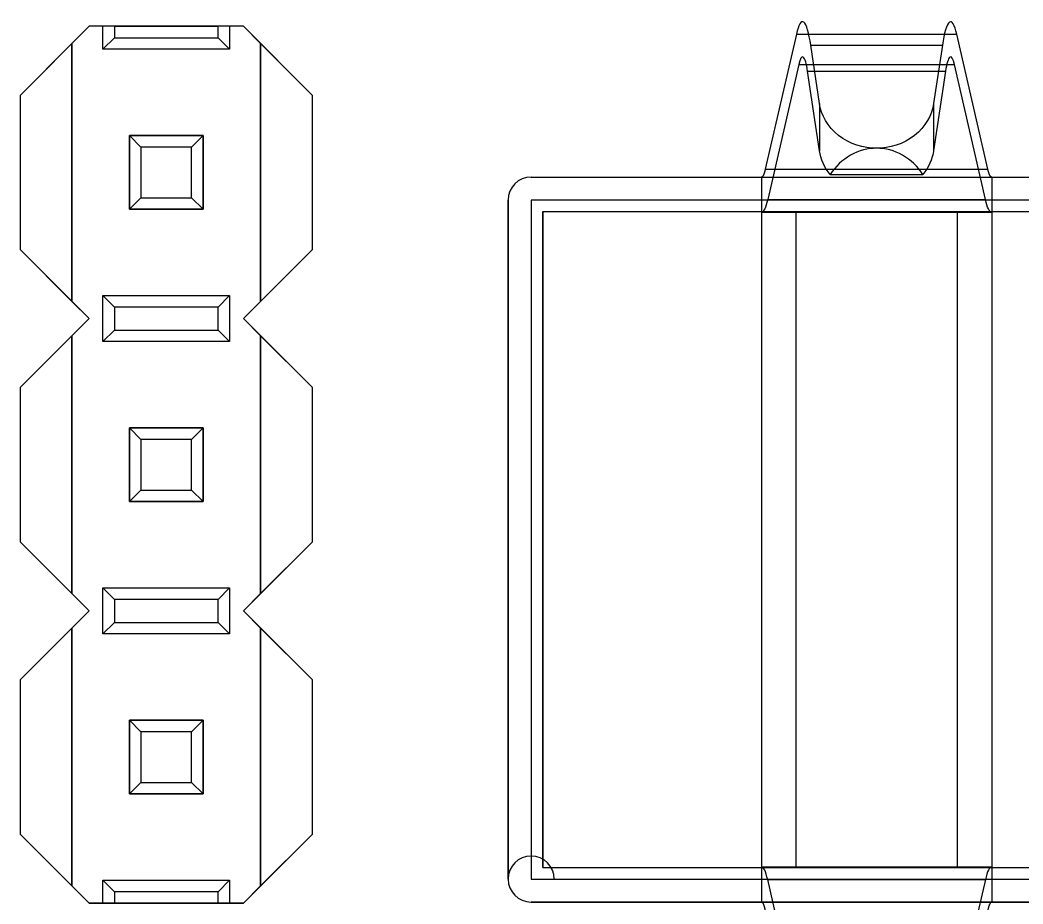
# Model space of a CAD drawing. Header units: millimetres. Extents: x -26.5 to 28.9, y -30 to 30.
# Drawn here: x 9.46 to 18.17, y -23.67 to -15.99 of the extents above; entities that cross this region are included whole.
import ezdxf

# ---------------------------------------------------------------- set-up
doc = ezdxf.new("R2010")
doc.units = ezdxf.units.MM
doc.layers.add('Feature', color=7, linetype='CONTINUOUS')

msp = doc.modelspace()

# ---------------------------------------------------------------- linework, layer by layer
at = {"layer": 'Feature'}
for p, q in [((10.06, -16.04, 4.1), (9.46, -16.64, 4.1)), ((10.06, -16.04, 4.1), (9.46, -16.64, 4.1)), ((10.06, -16.04, 2.3), (9.91, -16.19, 2.3)), ((10.06, -16.04, 2.3), (9.91, -16.19, 2.3)), ((11.4, -16.04, 2.3), (10.06, -16.04, 2.3)), ((10.06, -16.04, 2.3), (10.06, -16.04, 4.1)), ((10.18, -16.04, 4.1), (10.06, -16.04, 4.1)), ((10.06, -16.04, 2.3), (10.06, -16.04, 4.1)), ((10.18, -16.04, 4.1), (10.06, -16.04, 4.1)), ((11.4, -16.04, 2.3), (10.06, -16.04, 2.3)), ((10.18, -16.24, 4.1), (10.18, -16.04, 4.1)), ((10.28, -16.04, 4), (10.18, -16.04, 4.1)), ((10.28, -16.04, 4), (10.18, -16.04, 4.1)), ((10.18, -16.24, 4.1), (10.18, -16.04, 4.1)), ((10.28, -16.04, 4), (10.28, -16.14, 4)), ((10.28, -16.04, 4), (11.18, -16.04, 4)), ((10.28, -16.04, 4), (10.28, -16.14, 4)), ((10.28, -16.04, 4), (11.18, -16.04, 4)), ((11.18, -16.14, 4), (11.18, -16.04, 4)), ((11.28, -16.04, 4.1), (11.18, -16.04, 4)), ((11.18, -16.14, 4), (11.18, -16.04, 4)), ((11.28, -16.04, 4.1), (11.18, -16.04, 4)), ((11.28, -16.04, 4.1), (11.28, -16.24, 4.1)), ((11.4, -16.04, 4.1), (11.28, -16.04, 4.1)), ((11.4, -16.04, 4.1), (11.28, -16.04, 4.1)), ((11.28, -16.04, 4.1), (11.28, -16.24, 4.1)), ((11.55, -16.19, 2.3), (11.4, -16.04, 2.3)), ((11.4, -16.04, 2.3), (11.4, -16.04, 4.1)), ((12, -16.64, 4.1), (11.4, -16.04, 4.1)), ((11.4, -16.04, 2.3), (11.4, -16.04, 4.1)), ((12, -16.64, 4.1), (11.4, -16.04, 4.1)), ((11.55, -16.19, 2.3), (11.4, -16.04, 2.3)), ((16.2031, -16.1089, -0.67641), (15.9337, -17.2819, 1.33486)), ((16.2031, -16.1089, -0.67641), (15.9337, -17.2819, 1.33486)), ((16.2031, -16.1089, -0.67641), (17.5969, -16.1089, -0.67641)), ((16.2031, -16.1089, -0.67641), (17.5969, -16.1089, -0.67641)), ((17.8663, -17.2819, 1.33486), (17.5969, -16.1089, -0.67641)), ((17.8663, -17.2819, 1.33486), (17.5969, -16.1089, -0.67641)), ((9.91, -16.19, 1.6), (9.46, -16.64, 1.6)), ((9.91, -16.19, 1.6), (9.46, -16.64, 1.6)), ((9.91, -16.19, 1.6), (9.91, -18.43, 1.6)), ((9.91, -16.19, 2.3), (9.91, -16.19, 1.6)), ((9.91, -16.19, 1.6), (9.91, -18.43, 1.6)), ((9.91, -16.19, 2.3), (9.91, -16.19, 1.6)), ((9.91, -18.43, 2.3), (9.91, -16.19, 2.3)), ((9.91, -18.43, 2.3), (9.91, -16.19, 2.3)), ((10.18, -16.24, 4.1), (10.28, -16.14, 4)), ((10.18, -16.24, 4.1), (10.28, -16.14, 4)), ((10.28, -16.14, 4), (11.18, -16.14, 4)), ((10.28, -16.14, 4), (11.18, -16.14, 4)), ((11.28, -16.24, 4.1), (11.18, -16.14, 4)), ((11.28, -16.24, 4.1), (11.18, -16.14, 4)), ((11.55, -18.43, 1.6), (11.55, -16.19, 1.6)), ((12, -16.64, 1.6), (11.55, -16.19, 1.6)), ((11.55, -18.43, 1.6), (11.55, -16.19, 1.6)), ((11.55, -16.19, 2.3), (11.55, -18.43, 2.3)), ((11.55, -16.19, 1.6), (11.55, -16.19, 2.3)), ((11.55, -16.19, 1.6), (11.55, -16.19, 2.3)), ((12, -16.64, 1.6), (11.55, -16.19, 1.6)), ((11.55, -16.19, 2.3), (11.55, -18.43, 2.3)), ((11.28, -16.24, 4.1), (10.18, -16.24, 4.1)), ((11.28, -16.24, 4.1), (10.18, -16.24, 4.1)), ((16.3286, -16.2041, -1.61324), (17.4714, -16.2041, -1.61324)), ((16.4044, -16.7115, -2.17962), (16.3286, -16.2041, -1.61324)), ((16.3286, -16.2041, -1.61324), (17.4714, -16.2041, -1.61324)), ((16.4044, -16.7115, -2.17962), (16.3286, -16.2041, -1.61324)), ((17.4714, -16.2041, -1.61324), (17.3956, -16.7115, -2.17962)), ((17.4714, -16.2041, -1.61324), (17.3956, -16.7115, -2.17962)), ((16.2237, -16.3722, -0.82996), (15.9543, -17.5452, 1.18131)), ((16.2237, -16.3722, -0.82996), (15.9543, -17.5452, 1.18131)), ((16.2237, -16.3722, -0.82996), (17.5763, -16.3722, -0.82996)), ((16.2237, -16.3722, -0.82996), (17.5763, -16.3722, -0.82996)), ((17.8457, -17.5452, 1.18131), (17.5763, -16.3722, -0.82996)), ((17.8457, -17.5452, 1.18131), (17.5763, -16.3722, -0.82996)), ((16.4044, -17.1208, -2.17962), (16.3013, -16.4312, -1.40986)), ((16.3013, -16.4312, -1.40986), (17.4987, -16.4312, -1.40986)), ((16.3013, -16.4312, -1.40986), (17.4987, -16.4312, -1.40986)), ((16.4044, -17.1208, -2.17962), (16.3013, -16.4312, -1.40986)), ((17.4987, -16.4312, -1.40986), (17.3956, -17.1208, -2.17962)), ((17.4987, -16.4312, -1.40986), (17.3956, -17.1208, -2.17962)), ((9.46, -16.64, 1.6), (9.46, -17.98, 1.6)), ((9.46, -16.64, 1.6), (9.46, -17.98, 1.6)), ((9.46, -16.64, 4.1), (9.46, -17.98, 4.1)), ((9.46, -16.64, 1.6), (9.46, -16.64, 4.1)), ((9.46, -16.64, 1.6), (9.46, -16.64, 4.1)), ((9.46, -16.64, 4.1), (9.46, -17.98, 4.1)), ((12, -17.98, 1.6), (12, -16.64, 1.6)), ((12, -17.98, 1.6), (12, -16.64, 1.6)), ((12, -16.64, 1.6), (12, -16.64, 4.1)), ((12, -17.98, 4.1), (12, -16.64, 4.1)), ((12, -16.64, 1.6), (12, -16.64, 4.1)), ((12, -17.98, 4.1), (12, -16.64, 4.1)), ((16.4044, -16.7115, -2.17962), (16.4044, -17.1208, -2.17962)), ((16.4044, -16.7115, -2.17962), (16.4044, -17.1208, -2.17962)), ((17.3956, -16.7115, -2.17962), (17.3956, -17.1208, -2.17962)), ((17.3956, -16.7115, -2.17962), (17.3956, -17.1208, -2.17962)), ((11.05, -16.99, 9.92525), (10.41, -16.99, 9.92525)), ((10.41, -16.99, 9.92525), (10.51, -17.09, 10.2)), ((10.41, -16.99, 9.92525), (10.41, -17.63, 9.92525)), ((10.41, -16.99, 9.92525), (10.51, -17.09, 10.2)), ((10.41, -16.99, -1.12525), (10.41, -17.63, -1.12525)), ((10.51, -17.09, -1.4), (10.41, -16.99, -1.12525)), ((11.05, -16.99, -1.12525), (10.41, -16.99, -1.12525)), ((10.51, -17.09, -1.4), (10.41, -16.99, -1.12525)), ((11.05, -16.99, 9.92525), (10.41, -16.99, 9.92525)), ((11.05, -16.99, 4.1), (10.41, -16.99, 4.1)), ((10.41, -16.99, 4.1), (10.41, -16.99, 9.92525)), ((10.41, -16.99, 9.92525), (10.41, -17.63, 9.92525)), ((10.41, -16.99, 4.1), (10.41, -16.99, 9.92525)), ((10.41, -16.99, 4.1), (10.41, -17.63, 4.1)), ((10.41, -16.99, -1.12525), (10.41, -17.63, -1.12525)), ((10.41, -17.63, 2.3), (10.41, -16.99, 2.3)), ((10.41, -16.99, -1.12525), (10.41, -16.99, 2.3)), ((11.05, -16.99, -1.12525), (10.41, -16.99, -1.12525)), ((10.41, -16.99, -1.12525), (10.41, -16.99, 2.3)), ((10.41, -16.99, 2.3), (11.05, -16.99, 2.3)), ((10.41, -16.99, 4.1), (10.41, -17.63, 4.1)), ((11.05, -16.99, 4.1), (10.41, -16.99, 4.1)), ((10.41, -16.99, 2.3), (11.05, -16.99, 2.3)), ((10.41, -17.63, 2.3), (10.41, -16.99, 2.3)), ((11.05, -16.99, 9.92525), (10.95, -17.09, 10.2)), ((11.05, -16.99, 9.92525), (10.95, -17.09, 10.2)), ((10.95, -17.09, -1.4), (11.05, -16.99, -1.12525)), ((10.95, -17.09, -1.4), (11.05, -16.99, -1.12525)), ((11.05, -17.63, 9.92525), (11.05, -16.99, 9.92525)), ((11.05, -17.63, -1.12525), (11.05, -16.99, -1.12525)), ((11.05, -16.99, 4.1), (11.05, -16.99, 9.92525)), ((11.05, -17.63, 9.92525), (11.05, -16.99, 9.92525)), ((11.05, -17.63, 4.1), (11.05, -16.99, 4.1)), ((11.05, -16.99, 4.1), (11.05, -16.99, 9.92525)), ((11.05, -16.99, -1.12525), (11.05, -16.99, 2.3)), ((11.05, -17.63, -1.12525), (11.05, -16.99, -1.12525)), ((11.05, -16.99, -1.12525), (11.05, -16.99, 2.3)), ((11.05, -16.99, 2.3), (11.05, -17.63, 2.3)), ((11.05, -17.63, 4.1), (11.05, -16.99, 4.1)), ((11.05, -16.99, 2.3), (11.05, -17.63, 2.3)), ((10.95, -17.09, 10.2), (10.51, -17.09, 10.2)), ((10.51, -17.09, 10.2), (10.51, -17.53, 10.2)), ((10.95, -17.09, -1.4), (10.51, -17.09, -1.4)), ((10.51, -17.09, -1.4), (10.51, -17.53, -1.4)), ((10.95, -17.09, 10.2), (10.51, -17.09, 10.2)), ((10.51, -17.09, 10.2), (10.51, -17.53, 10.2)), ((10.51, -17.09, -1.4), (10.51, -17.53, -1.4)), ((10.95, -17.09, -1.4), (10.51, -17.09, -1.4)), ((10.95, -17.53, 10.2), (10.95, -17.09, 10.2)), ((10.95, -17.53, -1.4), (10.95, -17.09, -1.4)), ((10.95, -17.53, 10.2), (10.95, -17.09, 10.2)), ((10.95, -17.53, -1.4), (10.95, -17.09, -1.4)), ((15.9337, -17.2819, 1.33486), (17.8663, -17.2819, 1.33486)), ((15.9337, -17.2819, 1.33486), (17.8663, -17.2819, 1.33486)), ((16.4975, -17.327, -2.40986), (17.3025, -17.327, -2.40986)), ((16.4975, -17.327, -2.40986), (17.3025, -17.327, -2.40986)), ((13.9, -17.35, 1.6), (15.9, -17.35, 1.6)), ((13.9, -17.35, 1.6), (13.9, -17.35, 14.4868)), ((13.9, -17.35, 14.4868), (27.2, -17.35, 14.4868)), ((13.9, -17.35, 1.6), (13.9, -17.35, 14.4868)), ((13.9, -17.35, 14.4868), (27.2, -17.35, 14.4868)), ((13.9, -17.35, 1.6), (15.9, -17.35, 1.6)), ((15.9, -17.35, 1.58676), (17.9, -17.35, 1.58676)), ((15.9, -17.35, 1.6), (15.9, -17.35, 1.58676)), ((15.9, -17.35, 1.58676), (17.9, -17.35, 1.58676)), ((15.9, -17.35, 1.58676), (15.9, -17.6548, 1.58676)), ((15.9, -17.35, 1.6), (15.9, -23.65, 1.6)), ((15.9, -17.35, 1.6), (15.9, -17.35, 1.58676)), ((15.9, -17.35, 1.58676), (15.9, -17.6548, 1.58676)), ((15.9, -17.35, 1.6), (15.9, -23.65, 1.6)), ((17.9, -17.35, 1.58676), (17.9, -17.35, 1.6)), ((17.9, -17.35, 1.6), (27.2, -17.35, 1.6)), ((17.9, -17.35, 1.58676), (17.9, -17.6548, 1.58676)), ((17.9, -17.35, 1.58676), (17.9, -17.35, 1.6)), ((17.9, -17.35, 1.6), (17.9, -23.65, 1.6)), ((17.9, -17.35, 1.58676), (17.9, -17.6548, 1.58676)), ((17.9, -17.35, 1.6), (27.2, -17.35, 1.6)), ((17.9, -17.35, 1.6), (17.9, -23.65, 1.6)), ((10.41, -17.63, 9.92525), (10.51, -17.53, 10.2)), ((10.41, -17.63, 9.92525), (10.51, -17.53, 10.2)), ((10.51, -17.53, -1.4), (10.41, -17.63, -1.12525)), ((10.51, -17.53, -1.4), (10.41, -17.63, -1.12525)), ((10.51, -17.53, 10.2), (10.95, -17.53, 10.2)), ((10.51, -17.53, -1.4), (10.95, -17.53, -1.4)), ((10.51, -17.53, 10.2), (10.95, -17.53, 10.2)), ((10.51, -17.53, -1.4), (10.95, -17.53, -1.4)), ((11.05, -17.63, 9.92525), (10.95, -17.53, 10.2)), ((11.05, -17.63, 9.92525), (10.95, -17.53, 10.2)), ((10.95, -17.53, -1.4), (11.05, -17.63, -1.12525)), ((10.95, -17.53, -1.4), (11.05, -17.63, -1.12525)), ((13.7, -17.55, 14.4868), (13.7, -17.55, 1.6)), ((13.7, -17.55, 1.6), (13.7, -23.45, 1.6)), ((13.7, -23.45, 14.4868), (13.7, -17.55, 14.4868)), ((13.7, -17.55, 14.4868), (13.7, -17.55, 1.6)), ((13.7, -23.45, 14.4868), (13.7, -17.55, 14.4868)), ((13.7, -17.55, 1.6), (13.7, -23.45, 1.6)), ((27.2, -17.55, 14.6868), (13.9, -17.55, 14.6868)), ((13.9, -17.55, 14.6868), (13.9, -23.45, 14.6868)), ((27.2, -17.55, 14.6868), (13.9, -17.55, 14.6868)), ((13.9, -17.55, 14.6868), (13.9, -23.45, 14.6868)), ((15.9543, -17.5452, 1.18131), (17.8457, -17.5452, 1.18131)), ((15.9543, -17.5452, 1.18131), (17.8457, -17.5452, 1.18131)), ((10.41, -17.63, 9.92525), (11.05, -17.63, 9.92525)), ((10.41, -17.63, -1.12525), (11.05, -17.63, -1.12525)), ((10.41, -17.63, 4.1), (10.41, -17.63, 9.92525)), ((10.41, -17.63, 9.92525), (11.05, -17.63, 9.92525)), ((10.41, -17.63, 4.1), (10.41, -17.63, 9.92525)), ((10.41, -17.63, 4.1), (11.05, -17.63, 4.1)), ((10.41, -17.63, -1.12525), (11.05, -17.63, -1.12525)), ((11.05, -17.63, 2.3), (10.41, -17.63, 2.3)), ((10.41, -17.63, -1.12525), (10.41, -17.63, 2.3)), ((10.41, -17.63, -1.12525), (10.41, -17.63, 2.3)), ((10.41, -17.63, 4.1), (11.05, -17.63, 4.1)), ((11.05, -17.63, 2.3), (10.41, -17.63, 2.3)), ((11.05, -17.63, 4.1), (11.05, -17.63, 9.92525)), ((11.05, -17.63, 4.1), (11.05, -17.63, 9.92525)), ((11.05, -17.63, -1.12525), (11.05, -17.63, 2.3)), ((11.05, -17.63, -1.12525), (11.05, -17.63, 2.3)), ((14, -17.65, 14.3868), (27.2, -17.65, 14.3868)), ((14, -17.65, 14.3868), (14, -17.65, 1.9)), ((14, -17.65, 1.9), (16.2, -17.65, 1.9)), ((14, -17.65, 14.3868), (27.2, -17.65, 14.3868)), ((14, -23.35, 14.3868), (14, -17.65, 14.3868)), ((14, -17.65, 14.3868), (14, -17.65, 1.9)), ((14, -23.35, 14.3868), (14, -17.65, 14.3868)), ((14, -17.65, 1.9), (14, -23.35, 1.9)), ((14, -17.65, 1.9), (16.2, -17.65, 1.9)), ((14, -17.65, 1.9), (14, -23.35, 1.9)), ((15.9, -17.6548, 1.58676), (15.9, -23.3452, 1.58676)), ((15.9, -17.6548, 1.58676), (17.9, -17.6548, 1.58676)), ((15.9, -17.6548, 1.58676), (17.9, -17.6548, 1.58676)), ((15.9, -17.6548, 1.58676), (15.9, -23.3452, 1.58676)), ((16.2, -17.65, 1.88676), (17.6, -17.65, 1.88676)), ((16.2, -17.65, 1.9), (16.2, -17.65, 1.88676)), ((16.2, -17.65, 1.9), (16.2, -23.35, 1.9)), ((16.2, -17.65, 1.9), (16.2, -17.65, 1.88676)), ((16.2, -17.65, 1.9), (16.2, -23.35, 1.9)), ((16.2, -17.65, 1.88676), (16.2, -23.35, 1.88676)), ((16.2, -17.65, 1.88676), (17.6, -17.65, 1.88676)), ((16.2, -17.65, 1.88676), (16.2, -23.35, 1.88676)), ((17.6, -17.65, 1.88676), (17.6, -17.65, 1.9)), ((17.6, -17.65, 1.9), (27.2, -17.65, 1.9)), ((17.6, -17.65, 1.88676), (17.6, -23.35, 1.88676)), ((17.6, -17.65, 1.9), (17.6, -23.35, 1.9)), ((17.6, -17.65, 1.88676), (17.6, -17.65, 1.9)), ((17.6, -17.65, 1.9), (27.2, -17.65, 1.9)), ((17.6, -17.65, 1.9), (17.6, -23.35, 1.9)), ((17.6, -17.65, 1.88676), (17.6, -23.35, 1.88676)), ((17.9, -17.6548, 1.58676), (17.9, -23.3452, 1.58676)), ((17.9, -17.6548, 1.58676), (17.9, -23.3452, 1.58676)), ((9.46, -17.98, 1.6), (9.91, -18.43, 1.6)), ((9.46, -17.98, 1.6), (9.46, -17.98, 4.1)), ((9.46, -17.98, 4.1), (10.06, -18.58, 4.1)), ((9.46, -17.98, 1.6), (9.46, -17.98, 4.1)), ((9.46, -17.98, 1.6), (9.91, -18.43, 1.6)), ((9.46, -17.98, 4.1), (10.06, -18.58, 4.1)), ((11.4, -18.58, 4.1), (12, -17.98, 4.1)), ((11.4, -18.58, 4.1), (12, -17.98, 4.1)), ((11.55, -18.43, 1.6), (12, -17.98, 1.6)), ((11.55, -18.43, 1.6), (12, -17.98, 1.6)), ((12, -17.98, 1.6), (12, -17.98, 4.1)), ((12, -17.98, 1.6), (12, -17.98, 4.1)), ((10.18, -18.38, 4.1), (11.28, -18.38, 4.1)), ((10.18, -18.38, 4.1), (10.28, -18.48, 4)), ((10.18, -18.38, 4.1), (10.28, -18.48, 4)), ((10.18, -18.78, 4.1), (10.18, -18.38, 4.1)), ((10.18, -18.78, 4.1), (10.18, -18.38, 4.1)), ((10.18, -18.38, 4.1), (11.28, -18.38, 4.1)), ((11.28, -18.38, 4.1), (11.18, -18.48, 4)), ((11.28, -18.38, 4.1), (11.18, -18.48, 4)), ((11.28, -18.38, 4.1), (11.28, -18.78, 4.1)), ((11.28, -18.38, 4.1), (11.28, -18.78, 4.1)), ((9.91, -18.43, 1.6), (9.91, -18.43, 2.3)), ((9.91, -18.43, 1.6), (9.91, -18.43, 2.3)), ((9.91, -18.43, 2.3), (10.06, -18.58, 2.3)), ((9.91, -18.43, 2.3), (10.06, -18.58, 2.3)), ((11.4, -18.58, 2.3), (11.55, -18.43, 2.3)), ((11.4, -18.58, 2.3), (11.55, -18.43, 2.3)), ((11.55, -18.43, 2.3), (11.55, -18.43, 1.6)), ((11.55, -18.43, 2.3), (11.55, -18.43, 1.6)), ((10.28, -18.48, 4), (10.28, -18.68, 4)), ((11.18, -18.48, 4), (10.28, -18.48, 4)), ((11.18, -18.48, 4), (10.28, -18.48, 4)), ((10.28, -18.48, 4), (10.28, -18.68, 4)), ((11.18, -18.68, 4), (11.18, -18.48, 4)), ((11.18, -18.68, 4), (11.18, -18.48, 4)), ((10.06, -18.58, 4.1), (9.46, -19.18, 4.1)), ((10.06, -18.58, 4.1), (9.46, -19.18, 4.1)), ((10.06, -18.58, 2.3), (9.91, -18.73, 2.3)), ((10.06, -18.58, 2.3), (9.91, -18.73, 2.3)), ((10.06, -18.58, 4.1), (10.06, -18.58, 2.3)), ((10.06, -18.58, 4.1), (10.06, -18.58, 2.3)), ((11.55, -18.73, 2.3), (11.4, -18.58, 2.3)), ((11.4, -18.58, 2.3), (11.4, -18.58, 4.1)), ((12, -19.18, 4.1), (11.4, -18.58, 4.1)), ((11.4, -18.58, 2.3), (11.4, -18.58, 4.1)), ((12, -19.18, 4.1), (11.4, -18.58, 4.1)), ((11.55, -18.73, 2.3), (11.4, -18.58, 2.3)), ((10.18, -18.78, 4.1), (10.28, -18.68, 4)), ((10.18, -18.78, 4.1), (10.28, -18.68, 4)), ((10.28, -18.68, 4), (11.18, -18.68, 4)), ((10.28, -18.68, 4), (11.18, -18.68, 4)), ((11.28, -18.78, 4.1), (11.18, -18.68, 4)), ((11.28, -18.78, 4.1), (11.18, -18.68, 4)), ((9.91, -18.73, 1.6), (9.46, -19.18, 1.6)), ((9.91, -18.73, 1.6), (9.46, -19.18, 1.6)), ((9.91, -18.73, 1.6), (9.91, -20.97, 1.6)), ((9.91, -18.73, 2.3), (9.91, -18.73, 1.6)), ((9.91, -18.73, 1.6), (9.91, -20.97, 1.6)), ((9.91, -18.73, 2.3), (9.91, -18.73, 1.6)), ((9.91, -20.97, 2.3), (9.91, -18.73, 2.3)), ((9.91, -20.97, 2.3), (9.91, -18.73, 2.3)), ((11.28, -18.78, 4.1), (10.18, -18.78, 4.1)), ((11.28, -18.78, 4.1), (10.18, -18.78, 4.1)), ((11.55, -20.97, 1.6), (11.55, -18.73, 1.6)), ((12, -19.18, 1.6), (11.55, -18.73, 1.6)), ((11.55, -20.97, 1.6), (11.55, -18.73, 1.6)), ((11.55, -18.73, 2.3), (11.55, -20.97, 2.3)), ((11.55, -18.73, 1.6), (11.55, -18.73, 2.3)), ((11.55, -18.73, 1.6), (11.55, -18.73, 2.3)), ((12, -19.18, 1.6), (11.55, -18.73, 1.6)), ((11.55, -18.73, 2.3), (11.55, -20.97, 2.3)), ((9.46, -19.18, 1.6), (9.46, -20.52, 1.6)), ((9.46, -19.18, 1.6), (9.46, -20.52, 1.6)), ((9.46, -19.18, 4.1), (9.46, -20.52, 4.1)), ((9.46, -19.18, 1.6), (9.46, -19.18, 4.1)), ((9.46, -19.18, 1.6), (9.46, -19.18, 4.1)), ((9.46, -19.18, 4.1), (9.46, -20.52, 4.1)), ((12, -20.52, 1.6), (12, -19.18, 1.6)), ((12, -20.52, 1.6), (12, -19.18, 1.6)), ((12, -19.18, 1.6), (12, -19.18, 4.1)), ((12, -20.52, 4.1), (12, -19.18, 4.1)), ((12, -19.18, 1.6), (12, -19.18, 4.1)), ((12, -20.52, 4.1), (12, -19.18, 4.1)), ((10.41, -19.53, -1.12525), (10.41, -20.17, -1.12525)), ((10.51, -19.63, -1.4), (10.41, -19.53, -1.12525)), ((11.05, -19.53, -1.12525), (10.41, -19.53, -1.12525)), ((10.51, -19.63, -1.4), (10.41, -19.53, -1.12525)), ((10.41, -19.53, 9.92525), (10.41, -20.17, 9.92525)), ((10.41, -19.53, 9.92525), (10.51, -19.63, 10.2)), ((11.05, -19.53, 9.92525), (10.41, -19.53, 9.92525)), ((10.41, -19.53, 9.92525), (10.51, -19.63, 10.2)), ((11.05, -19.53, -1.12525), (10.41, -19.53, -1.12525)), ((10.41, -19.53, -1.12525), (10.41, -19.53, 2.3)), ((10.41, -19.53, 2.3), (11.05, -19.53, 2.3)), ((11.05, -19.53, 9.92525), (10.41, -19.53, 9.92525)), ((11.05, -19.53, 4.1), (10.41, -19.53, 4.1)), ((10.41, -19.53, 4.1), (10.41, -19.53, 9.92525)), ((10.41, -19.53, -1.12525), (10.41, -20.17, -1.12525)), ((10.41, -20.17, 2.3), (10.41, -19.53, 2.3)), ((10.41, -19.53, -1.12525), (10.41, -19.53, 2.3)), ((10.41, -19.53, 9.92525), (10.41, -20.17, 9.92525)), ((10.41, -19.53, 4.1), (10.41, -19.53, 9.92525)), ((10.41, -19.53, 4.1), (10.41, -20.17, 4.1)), ((10.41, -19.53, 4.1), (10.41, -20.17, 4.1)), ((11.05, -19.53, 4.1), (10.41, -19.53, 4.1)), ((10.41, -19.53, 2.3), (11.05, -19.53, 2.3)), ((10.41, -20.17, 2.3), (10.41, -19.53, 2.3)), ((10.95, -19.63, -1.4), (11.05, -19.53, -1.12525)), ((10.95, -19.63, -1.4), (11.05, -19.53, -1.12525)), ((11.05, -19.53, 9.92525), (10.95, -19.63, 10.2)), ((11.05, -19.53, 9.92525), (10.95, -19.63, 10.2)), ((11.05, -20.17, -1.12525), (11.05, -19.53, -1.12525)), ((11.05, -20.17, 9.92525), (11.05, -19.53, 9.92525)), ((11.05, -20.17, -1.12525), (11.05, -19.53, -1.12525)), ((11.05, -19.53, -1.12525), (11.05, -19.53, 2.3)), ((11.05, -19.53, 2.3), (11.05, -20.17, 2.3)), ((11.05, -20.17, 9.92525), (11.05, -19.53, 9.92525)), ((11.05, -20.17, 4.1), (11.05, -19.53, 4.1)), ((11.05, -19.53, 4.1), (11.05, -19.53, 9.92525)), ((11.05, -19.53, -1.12525), (11.05, -19.53, 2.3)), ((11.05, -19.53, 4.1), (11.05, -19.53, 9.92525)), ((11.05, -20.17, 4.1), (11.05, -19.53, 4.1)), ((11.05, -19.53, 2.3), (11.05, -20.17, 2.3)), ((10.51, -19.63, -1.4), (10.51, -20.07, -1.4)), ((10.95, -19.63, -1.4), (10.51, -19.63, -1.4)), ((10.51, -19.63, 10.2), (10.51, -20.07, 10.2)), ((10.95, -19.63, 10.2), (10.51, -19.63, 10.2)), ((10.95, -19.63, -1.4), (10.51, -19.63, -1.4)), ((10.51, -19.63, -1.4), (10.51, -20.07, -1.4)), ((10.95, -19.63, 10.2), (10.51, -19.63, 10.2)), ((10.51, -19.63, 10.2), (10.51, -20.07, 10.2)), ((10.95, -20.07, -1.4), (10.95, -19.63, -1.4)), ((10.95, -20.07, 10.2), (10.95, -19.63, 10.2)), ((10.95, -20.07, -1.4), (10.95, -19.63, -1.4)), ((10.95, -20.07, 10.2), (10.95, -19.63, 10.2)), ((10.51, -20.07, -1.4), (10.41, -20.17, -1.12525)), ((10.51, -20.07, -1.4), (10.41, -20.17, -1.12525)), ((10.41, -20.17, 9.92525), (10.51, -20.07, 10.2)), ((10.41, -20.17, 9.92525), (10.51, -20.07, 10.2)), ((10.51, -20.07, -1.4), (10.95, -20.07, -1.4)), ((10.51, -20.07, 10.2), (10.95, -20.07, 10.2)), ((10.51, -20.07, -1.4), (10.95, -20.07, -1.4)), ((10.51, -20.07, 10.2), (10.95, -20.07, 10.2)), ((10.95, -20.07, -1.4), (11.05, -20.17, -1.12525)), ((10.95, -20.07, -1.4), (11.05, -20.17, -1.12525)), ((11.05, -20.17, 9.92525), (10.95, -20.07, 10.2)), ((11.05, -20.17, 9.92525), (10.95, -20.07, 10.2)), ((10.41, -20.17, -1.12525), (11.05, -20.17, -1.12525)), ((10.41, -20.17, 9.92525), (11.05, -20.17, 9.92525)), ((10.41, -20.17, -1.12525), (10.41, -20.17, 2.3)), ((10.41, -20.17, 4.1), (10.41, -20.17, 9.92525)), ((10.41, -20.17, -1.12525), (11.05, -20.17, -1.12525)), ((11.05, -20.17, 2.3), (10.41, -20.17, 2.3)), ((10.41, -20.17, -1.12525), (10.41, -20.17, 2.3)), ((10.41, -20.17, 9.92525), (11.05, -20.17, 9.92525)), ((10.41, -20.17, 4.1), (10.41, -20.17, 9.92525)), ((10.41, -20.17, 4.1), (11.05, -20.17, 4.1)), ((10.41, -20.17, 4.1), (11.05, -20.17, 4.1)), ((11.05, -20.17, 2.3), (10.41, -20.17, 2.3)), ((11.05, -20.17, -1.12525), (11.05, -20.17, 2.3)), ((11.05, -20.17, 4.1), (11.05, -20.17, 9.92525)), ((11.05, -20.17, -1.12525), (11.05, -20.17, 2.3)), ((11.05, -20.17, 4.1), (11.05, -20.17, 9.92525)), ((9.46, -20.52, 1.6), (9.91, -20.97, 1.6)), ((9.46, -20.52, 1.6), (9.46, -20.52, 4.1)), ((9.46, -20.52, 4.1), (10.06, -21.12, 4.1)), ((9.46, -20.52, 1.6), (9.46, -20.52, 4.1)), ((9.46, -20.52, 1.6), (9.91, -20.97, 1.6)), ((9.46, -20.52, 4.1), (10.06, -21.12, 4.1)), ((11.4, -21.12, 4.1), (12, -20.52, 4.1)), ((11.4, -21.12, 4.1), (12, -20.52, 4.1)), ((11.55, -20.97, 1.6), (12, -20.52, 1.6)), ((11.55, -20.97, 1.6), (12, -20.52, 1.6)), ((12, -20.52, 1.6), (12, -20.52, 4.1)), ((12, -20.52, 1.6), (12, -20.52, 4.1)), ((9.91, -20.97, 1.6), (9.91, -20.97, 2.3)), ((9.91, -20.97, 1.6), (9.91, -20.97, 2.3)), ((9.91, -20.97, 2.3), (10.06, -21.12, 2.3)), ((9.91, -20.97, 2.3), (10.06, -21.12, 2.3)), ((10.18, -20.92, 4.1), (11.28, -20.92, 4.1)), ((10.18, -20.92, 4.1), (10.28, -21.02, 4)), ((10.18, -20.92, 4.1), (10.28, -21.02, 4)), ((10.18, -21.32, 4.1), (10.18, -20.92, 4.1)), ((10.18, -21.32, 4.1), (10.18, -20.92, 4.1)), ((10.18, -20.92, 4.1), (11.28, -20.92, 4.1)), ((11.28, -20.92, 4.1), (11.18, -21.02, 4)), ((11.28, -20.92, 4.1), (11.18, -21.02, 4)), ((11.28, -20.92, 4.1), (11.28, -21.32, 4.1)), ((11.28, -20.92, 4.1), (11.28, -21.32, 4.1)), ((11.4, -21.12, 2.3), (11.55, -20.97, 2.3)), ((11.4, -21.12, 2.3), (11.55, -20.97, 2.3)), ((11.55, -20.97, 2.3), (11.55, -20.97, 1.6)), ((11.55, -20.97, 2.3), (11.55, -20.97, 1.6)), ((11.18, -21.02, 4), (10.28, -21.02, 4)), ((10.28, -21.02, 4), (10.28, -21.22, 4)), ((11.18, -21.02, 4), (10.28, -21.02, 4)), ((10.28, -21.02, 4), (10.28, -21.22, 4)), ((11.18, -21.22, 4), (11.18, -21.02, 4)), ((11.18, -21.22, 4), (11.18, -21.02, 4)), ((10.06, -21.12, 4.1), (9.46, -21.72, 4.1)), ((10.06, -21.12, 4.1), (9.46, -21.72, 4.1)), ((10.06, -21.12, 2.3), (9.91, -21.27, 2.3)), ((10.06, -21.12, 2.3), (9.91, -21.27, 2.3)), ((10.06, -21.12, 4.1), (10.06, -21.12, 2.3)), ((10.06, -21.12, 4.1), (10.06, -21.12, 2.3)), ((11.55, -21.27, 2.3), (11.4, -21.12, 2.3)), ((11.4, -21.12, 2.3), (11.4, -21.12, 4.1)), ((12, -21.72, 4.1), (11.4, -21.12, 4.1)), ((11.4, -21.12, 2.3), (11.4, -21.12, 4.1)), ((12, -21.72, 4.1), (11.4, -21.12, 4.1)), ((11.55, -21.27, 2.3), (11.4, -21.12, 2.3)), ((10.28, -21.22, 4), (10.18, -21.32, 4.1)), ((10.28, -21.22, 4), (10.18, -21.32, 4.1)), ((10.28, -21.22, 4), (11.18, -21.22, 4)), ((10.28, -21.22, 4), (11.18, -21.22, 4)), ((11.28, -21.32, 4.1), (11.18, -21.22, 4)), ((11.28, -21.32, 4.1), (11.18, -21.22, 4)), ((9.91, -21.27, 1.6), (9.46, -21.72, 1.6)), ((9.91, -21.27, 1.6), (9.46, -21.72, 1.6)), ((9.91, -21.27, 1.6), (9.91, -23.51, 1.6)), ((9.91, -21.27, 2.3), (9.91, -21.27, 1.6)), ((9.91, -21.27, 2.3), (9.91, -21.27, 1.6)), ((9.91, -23.51, 2.3), (9.91, -21.27, 2.3)), ((9.91, -21.27, 1.6), (9.91, -23.51, 1.6)), ((9.91, -23.51, 2.3), (9.91, -21.27, 2.3)), ((11.28, -21.32, 4.1), (10.18, -21.32, 4.1)), ((11.28, -21.32, 4.1), (10.18, -21.32, 4.1)), ((11.55, -23.51, 1.6), (11.55, -21.27, 1.6)), ((12, -21.72, 1.6), (11.55, -21.27, 1.6)), ((11.55, -21.27, 1.6), (11.55, -21.27, 2.3)), ((11.55, -23.51, 1.6), (11.55, -21.27, 1.6)), ((11.55, -21.27, 2.3), (11.55, -23.51, 2.3)), ((11.55, -21.27, 1.6), (11.55, -21.27, 2.3)), ((12, -21.72, 1.6), (11.55, -21.27, 1.6)), ((11.55, -21.27, 2.3), (11.55, -23.51, 2.3)), ((9.46, -21.72, 1.6), (9.46, -23.06, 1.6)), ((9.46, -21.72, 1.6), (9.46, -23.06, 1.6)), ((9.46, -21.72, 4.1), (9.46, -23.06, 4.1)), ((9.46, -21.72, 1.6), (9.46, -21.72, 4.1)), ((9.46, -21.72, 1.6), (9.46, -21.72, 4.1)), ((9.46, -21.72, 4.1), (9.46, -23.06, 4.1)), ((12, -23.06, 1.6), (12, -21.72, 1.6)), ((12, -23.06, 1.6), (12, -21.72, 1.6)), ((12, -21.72, 1.6), (12, -21.72, 4.1)), ((12, -23.06, 4.1), (12, -21.72, 4.1)), ((12, -21.72, 1.6), (12, -21.72, 4.1)), ((12, -23.06, 4.1), (12, -21.72, 4.1)), ((10.41, -22.07, -1.12525), (10.41, -22.71, -1.12525)), ((10.51, -22.17, -1.4), (10.41, -22.07, -1.12525)), ((11.05, -22.07, -1.12525), (10.41, -22.07, -1.12525)), ((10.51, -22.17, -1.4), (10.41, -22.07, -1.12525)), ((10.41, -22.07, 9.92525), (10.41, -22.71, 9.92525)), ((10.41, -22.07, 9.92525), (10.51, -22.17, 10.2)), ((11.05, -22.07, 9.92525), (10.41, -22.07, 9.92525)), ((10.41, -22.07, 9.92525), (10.51, -22.17, 10.2)), ((11.05, -22.07, -1.12525), (10.41, -22.07, -1.12525)), ((10.41, -22.07, -1.12525), (10.41, -22.07, 2.3)), ((10.41, -22.07, 2.3), (11.05, -22.07, 2.3)), ((11.05, -22.07, 9.92525), (10.41, -22.07, 9.92525)), ((11.05, -22.07, 4.1), (10.41, -22.07, 4.1)), ((10.41, -22.07, 4.1), (10.41, -22.07, 9.92525)), ((10.41, -22.07, -1.12525), (10.41, -22.71, -1.12525)), ((10.41, -22.71, 2.3), (10.41, -22.07, 2.3)), ((10.41, -22.07, -1.12525), (10.41, -22.07, 2.3)), ((10.41, -22.07, 9.92525), (10.41, -22.71, 9.92525)), ((10.41, -22.07, 4.1), (10.41, -22.07, 9.92525)), ((10.41, -22.07, 4.1), (10.41, -22.71, 4.1)), ((10.41, -22.07, 4.1), (10.41, -22.71, 4.1)), ((11.05, -22.07, 4.1), (10.41, -22.07, 4.1)), ((10.41, -22.07, 2.3), (11.05, -22.07, 2.3)), ((10.41, -22.71, 2.3), (10.41, -22.07, 2.3)), ((10.95, -22.17, -1.4), (11.05, -22.07, -1.12525)), ((10.95, -22.17, -1.4), (11.05, -22.07, -1.12525)), ((11.05, -22.07, 9.92525), (10.95, -22.17, 10.2)), ((11.05, -22.07, 9.92525), (10.95, -22.17, 10.2)), ((11.05, -22.71, -1.12525), (11.05, -22.07, -1.12525)), ((11.05, -22.71, 9.92525), (11.05, -22.07, 9.92525)), ((11.05, -22.71, -1.12525), (11.05, -22.07, -1.12525)), ((11.05, -22.07, -1.12525), (11.05, -22.07, 2.3)), ((11.05, -22.07, 2.3), (11.05, -22.71, 2.3)), ((11.05, -22.71, 9.92525), (11.05, -22.07, 9.92525)), ((11.05, -22.71, 4.1), (11.05, -22.07, 4.1)), ((11.05, -22.07, 4.1), (11.05, -22.07, 9.92525)), ((11.05, -22.07, -1.12525), (11.05, -22.07, 2.3)), ((11.05, -22.07, 4.1), (11.05, -22.07, 9.92525)), ((11.05, -22.71, 4.1), (11.05, -22.07, 4.1)), ((11.05, -22.07, 2.3), (11.05, -22.71, 2.3)), ((10.51, -22.17, -1.4), (10.51, -22.61, -1.4)), ((10.95, -22.17, -1.4), (10.51, -22.17, -1.4)), ((10.51, -22.17, 10.2), (10.51, -22.61, 10.2)), ((10.95, -22.17, 10.2), (10.51, -22.17, 10.2)), ((10.95, -22.17, -1.4), (10.51, -22.17, -1.4)), ((10.51, -22.17, -1.4), (10.51, -22.61, -1.4)), ((10.95, -22.17, 10.2), (10.51, -22.17, 10.2)), ((10.51, -22.17, 10.2), (10.51, -22.61, 10.2)), ((10.95, -22.61, -1.4), (10.95, -22.17, -1.4)), ((10.95, -22.61, 10.2), (10.95, -22.17, 10.2)), ((10.95, -22.61, -1.4), (10.95, -22.17, -1.4)), ((10.95, -22.61, 10.2), (10.95, -22.17, 10.2)), ((10.51, -22.61, -1.4), (10.41, -22.71, -1.12525)), ((10.51, -22.61, -1.4), (10.41, -22.71, -1.12525)), ((10.41, -22.71, 9.92525), (10.51, -22.61, 10.2)), ((10.41, -22.71, 9.92525), (10.51, -22.61, 10.2)), ((10.51, -22.61, -1.4), (10.95, -22.61, -1.4)), ((10.51, -22.61, 10.2), (10.95, -22.61, 10.2)), ((10.51, -22.61, -1.4), (10.95, -22.61, -1.4)), ((10.51, -22.61, 10.2), (10.95, -22.61, 10.2)), ((10.95, -22.61, -1.4), (11.05, -22.71, -1.12525)), ((10.95, -22.61, -1.4), (11.05, -22.71, -1.12525)), ((11.05, -22.71, 9.92525), (10.95, -22.61, 10.2)), ((11.05, -22.71, 9.92525), (10.95, -22.61, 10.2)), ((10.41, -22.71, -1.12525), (11.05, -22.71, -1.12525)), ((10.41, -22.71, 9.92525), (11.05, -22.71, 9.92525)), ((10.41, -22.71, -1.12525), (10.41, -22.71, 2.3)), ((10.41, -22.71, 4.1), (10.41, -22.71, 9.92525)), ((10.41, -22.71, -1.12525), (11.05, -22.71, -1.12525)), ((11.05, -22.71, 2.3), (10.41, -22.71, 2.3)), ((10.41, -22.71, -1.12525), (10.41, -22.71, 2.3)), ((10.41, -22.71, 9.92525), (11.05, -22.71, 9.92525)), ((10.41, -22.71, 4.1), (10.41, -22.71, 9.92525)), ((10.41, -22.71, 4.1), (11.05, -22.71, 4.1)), ((10.41, -22.71, 4.1), (11.05, -22.71, 4.1)), ((11.05, -22.71, 2.3), (10.41, -22.71, 2.3)), ((11.05, -22.71, -1.12525), (11.05, -22.71, 2.3)), ((11.05, -22.71, 4.1), (11.05, -22.71, 9.92525)), ((11.05, -22.71, -1.12525), (11.05, -22.71, 2.3)), ((11.05, -22.71, 4.1), (11.05, -22.71, 9.92525)), ((9.46, -23.06, 1.6), (9.91, -23.51, 1.6)), ((9.46, -23.06, 1.6), (9.46, -23.06, 4.1)), ((9.46, -23.06, 4.1), (10.06, -23.66, 4.1)), ((9.46, -23.06, 1.6), (9.46, -23.06, 4.1)), ((9.46, -23.06, 1.6), (9.91, -23.51, 1.6)), ((9.46, -23.06, 4.1), (10.06, -23.66, 4.1)), ((11.4, -23.66, 4.1), (12, -23.06, 4.1)), ((11.4, -23.66, 4.1), (12, -23.06, 4.1)), ((11.55, -23.51, 1.6), (12, -23.06, 1.6)), ((11.55, -23.51, 1.6), (12, -23.06, 1.6)), ((12, -23.06, 1.6), (12, -23.06, 4.1)), ((12, -23.06, 1.6), (12, -23.06, 4.1)), ((15.9, -23.3452, 1.58676), (15.9, -23.65, 1.58676)), ((15.9, -23.3452, 1.58676), (15.9, -23.65, 1.58676)), ((15.9, -23.3452, 1.58676), (17.9, -23.3452, 1.58676)), ((15.9, -23.3452, 1.58676), (17.9, -23.3452, 1.58676)), ((17.9, -23.3452, 1.58676), (17.9, -23.65, 1.58676)), ((17.9, -23.3452, 1.58676), (17.9, -23.65, 1.58676)), ((14, -23.35, 1.9), (16.2, -23.35, 1.9)), ((14, -23.35, 14.3868), (14, -23.35, 1.9)), ((14, -23.35, 14.3868), (27.2, -23.35, 14.3868)), ((14, -23.35, 14.3868), (27.2, -23.35, 14.3868)), ((14, -23.35, 14.3868), (14, -23.35, 1.9)), ((14, -23.35, 1.9), (16.2, -23.35, 1.9)), ((17.6, -23.35, 1.88676), (16.2, -23.35, 1.88676)), ((16.2, -23.35, 1.9), (16.2, -23.35, 1.88676)), ((16.2, -23.35, 1.9), (16.2, -23.35, 1.88676)), ((17.6, -23.35, 1.88676), (16.2, -23.35, 1.88676)), ((17.6, -23.35, 1.9), (27.2, -23.35, 1.9)), ((17.6, -23.35, 1.88676), (17.6, -23.35, 1.9)), ((17.6, -23.35, 1.88676), (17.6, -23.35, 1.9)), ((17.6, -23.35, 1.9), (27.2, -23.35, 1.9)), ((9.91, -23.51, 1.6), (9.91, -23.51, 2.3)), ((9.91, -23.51, 1.6), (9.91, -23.51, 2.3)), ((9.91, -23.51, 2.3), (10.06, -23.66, 2.3)), ((9.91, -23.51, 2.3), (10.06, -23.66, 2.3)), ((10.28, -23.56, 4), (10.18, -23.46, 4.1)), ((10.18, -23.46, 4.1), (11.28, -23.46, 4.1)), ((10.28, -23.56, 4), (10.18, -23.46, 4.1)), ((10.18, -23.66, 4.1), (10.18, -23.46, 4.1)), ((10.18, -23.66, 4.1), (10.18, -23.46, 4.1)), ((10.18, -23.46, 4.1), (11.28, -23.46, 4.1)), ((11.28, -23.46, 4.1), (11.18, -23.56, 4)), ((11.28, -23.46, 4.1), (11.18, -23.56, 4)), ((11.28, -23.46, 4.1), (11.28, -23.66, 4.1)), ((11.28, -23.46, 4.1), (11.28, -23.66, 4.1)), ((11.4, -23.66, 2.3), (11.55, -23.51, 2.3)), ((11.4, -23.66, 2.3), (11.55, -23.51, 2.3)), ((11.55, -23.51, 2.3), (11.55, -23.51, 1.6)), ((11.55, -23.51, 2.3), (11.55, -23.51, 1.6)), ((13.7, -23.45, 1.6), (13.7, -23.45, 14.4868)), ((13.7, -23.45, 1.6), (13.7, -23.45, 14.4868)), ((13.9, -23.45, 14.6868), (27.2, -23.45, 14.6868)), ((13.9, -23.45, 14.6868), (27.2, -23.45, 14.6868)), ((16.2237, -24.6278, -0.82996), (15.9543, -23.4548, 1.18131)), ((15.9543, -23.4548, 1.18131), (17.8457, -23.4548, 1.18131)), ((15.9543, -23.4548, 1.18131), (17.8457, -23.4548, 1.18131)), ((16.2237, -24.6278, -0.82996), (15.9543, -23.4548, 1.18131)), ((17.8457, -23.4548, 1.18131), (17.5763, -24.6278, -0.82996)), ((17.8457, -23.4548, 1.18131), (17.5763, -24.6278, -0.82996)), ((11.18, -23.56, 4), (10.28, -23.56, 4)), ((10.28, -23.56, 4), (10.28, -23.66, 4)), ((11.18, -23.56, 4), (10.28, -23.56, 4)), ((10.28, -23.56, 4), (10.28, -23.66, 4)), ((11.18, -23.66, 4), (11.18, -23.56, 4)), ((11.18, -23.66, 4), (11.18, -23.56, 4)), ((10.06, -23.66, 2.3), (10.06, -23.66, 4.1)), ((10.18, -23.66, 4.1), (10.06, -23.66, 4.1)), ((10.06, -23.66, 2.3), (11.4, -23.66, 2.3)), ((10.18, -23.66, 4.1), (10.06, -23.66, 4.1)), ((10.06, -23.66, 2.3), (10.06, -23.66, 4.1)), ((10.06, -23.66, 2.3), (11.4, -23.66, 2.3)), ((10.28, -23.66, 4), (10.18, -23.66, 4.1)), ((10.28, -23.66, 4), (10.18, -23.66, 4.1)), ((11.18, -23.66, 4), (10.28, -23.66, 4)), ((11.18, -23.66, 4), (10.28, -23.66, 4)), ((11.28, -23.66, 4.1), (11.18, -23.66, 4)), ((11.28, -23.66, 4.1), (11.18, -23.66, 4)), ((11.4, -23.66, 4.1), (11.28, -23.66, 4.1)), ((11.4, -23.66, 4.1), (11.28, -23.66, 4.1)), ((11.4, -23.66, 4.1), (11.4, -23.66, 2.3)), ((11.4, -23.66, 4.1), (11.4, -23.66, 2.3)), ((27.2, -23.65, 14.4868), (13.9, -23.65, 14.4868)), ((13.9, -23.65, 14.4868), (13.9, -23.65, 1.6)), ((13.9, -23.65, 1.6), (15.9, -23.65, 1.6)), ((27.2, -23.65, 14.4868), (13.9, -23.65, 14.4868)), ((13.9, -23.65, 14.4868), (13.9, -23.65, 1.6)), ((13.9, -23.65, 1.6), (15.9, -23.65, 1.6)), ((15.9, -23.65, 1.58676), (17.9, -23.65, 1.58676)), ((15.9, -23.65, 1.6), (15.9, -23.65, 1.58676)), ((15.9, -23.65, 1.58676), (17.9, -23.65, 1.58676)), ((15.9, -23.65, 1.6), (15.9, -23.65, 1.58676)), ((17.9, -23.65, 1.58676), (17.9, -23.65, 1.6)), ((17.9, -23.65, 1.6), (27.2, -23.65, 1.6)), ((17.9, -23.65, 1.58676), (17.9, -23.65, 1.6)), ((17.9, -23.65, 1.6), (27.2, -23.65, 1.6))]:
    msp.add_line(p, q, dxfattribs=at)
for centre, radius, start, end in [((13.9, -17.55, 1.6), 0.2, 90, 180), ((13.9, -17.55, 14.4868), 0.2, 90, 180), ((13.9, -17.55, 14.4868), 0.2, 90, 180), ((13.9, -17.55, 1.6), 0.2, 90, 180), ((13.9, -17.55, 14.4868), 0, 90, 0), ((13.9, -17.55, 14.4868), 0, 90, 0), ((13.9, -17.55, 14.4868), 1.77636e-15, 180, 180), ((13.9, -17.55, 14.4868), 1.77636e-15, 180, 180), ((13.9, -23.45, 14.4868), 0.2, 0, -90), ((13.9, -23.45, 14.4868), 0.2, 0, -90), ((13.9, -23.45, 14.4868), 0.2, 0, 180), ((13.9, -23.45, 14.4868), 0.2, 0, 180), ((13.9, -23.45, 1.6), 0.2, 180, -90), ((13.9, -23.45, 14.4868), 0.2, 180, -90), ((13.9, -23.45, 14.4868), 0.2, 180, -90), ((13.9, -23.45, 1.6), 0.2, 180, -90)]:
    msp.add_arc(centre, radius, start, end, dxfattribs=at)
for points, knots in [([(16.3286, -16.2041, -1.61324), (16.313, -16.0988, -1.49731), (16.2911, -16.0208, -1.33381), (16.2679, -16.0041, -1.16032), (16.2447, -15.9856, -0.98701), (16.2211, -16.0291, -0.81116), (16.2031, -16.1089, -0.67641)], [0.840273, 0.840273, 0.840273, 0.840273, 1.46952, 1.46952, 1.46952, 2.09877, 2.09877, 2.09877, 2.09877]), ([(16.3286, -16.2041, -1.61324), (16.313, -16.0988, -1.49731), (16.2911, -16.0208, -1.33381), (16.2679, -16.0041, -1.16032), (16.2447, -15.9856, -0.98701), (16.2211, -16.0291, -0.81116), (16.2031, -16.1089, -0.67641)], [0.840273, 0.840273, 0.840273, 0.840273, 1.46952, 1.46952, 1.46952, 2.09877, 2.09877, 2.09877, 2.09877]), ([(17.5969, -16.1089, -0.67641), (17.5789, -16.0291, -0.81116), (17.5553, -15.9856, -0.98701), (17.5321, -16.0041, -1.16032), (17.5089, -16.0208, -1.33381), (17.487, -16.0988, -1.49731), (17.4714, -16.2041, -1.61324)], [1.04282, 1.04282, 1.04282, 1.04282, 1.67207, 1.67207, 1.67207, 2.30132, 2.30132, 2.30132, 2.30132]), ([(17.5969, -16.1089, -0.67641), (17.5789, -16.0291, -0.81116), (17.5553, -15.9856, -0.98701), (17.5321, -16.0041, -1.16032), (17.5089, -16.0208, -1.33381), (17.487, -16.0988, -1.49731), (17.4714, -16.2041, -1.61324)], [1.04282, 1.04282, 1.04282, 1.04282, 1.67207, 1.67207, 1.67207, 2.30132, 2.30132, 2.30132, 2.30132]), ([(16.3013, -16.4312, -1.40986), (16.2917, -16.366, -1.3381), (16.2782, -16.3177, -1.23689), (16.2638, -16.3073, -1.1295), (16.2494, -16.2959, -1.02222), (16.2348, -16.3228, -0.91337), (16.2237, -16.3722, -0.82996)], [0.840273, 0.840273, 0.840273, 0.840273, 1.46952, 1.46952, 1.46952, 2.09877, 2.09877, 2.09877, 2.09877]), ([(16.3013, -16.4312, -1.40986), (16.2917, -16.366, -1.3381), (16.2782, -16.3177, -1.23689), (16.2638, -16.3073, -1.1295), (16.2494, -16.2959, -1.02222), (16.2348, -16.3228, -0.91337), (16.2237, -16.3722, -0.82996)], [0.840273, 0.840273, 0.840273, 0.840273, 1.46952, 1.46952, 1.46952, 2.09877, 2.09877, 2.09877, 2.09877]), ([(17.5763, -16.3722, -0.82996), (17.5652, -16.3228, -0.91337), (17.5506, -16.2959, -1.02222), (17.5362, -16.3073, -1.1295), (17.5218, -16.3177, -1.23689), (17.5083, -16.366, -1.3381), (17.4987, -16.4312, -1.40986)], [1.04282, 1.04282, 1.04282, 1.04282, 1.67207, 1.67207, 1.67207, 2.30132, 2.30132, 2.30132, 2.30132]), ([(17.5763, -16.3722, -0.82996), (17.5652, -16.3228, -0.91337), (17.5506, -16.2959, -1.02222), (17.5362, -16.3073, -1.1295), (17.5218, -16.3177, -1.23689), (17.5083, -16.366, -1.3381), (17.4987, -16.4312, -1.40986)], [1.04282, 1.04282, 1.04282, 1.04282, 1.67207, 1.67207, 1.67207, 2.30132, 2.30132, 2.30132, 2.30132]), ([(16.9, -17.1, -2.61324), (16.7906, -17.101, -2.61438), (16.6651, -17.0642, -2.57327), (16.5707, -16.9892, -2.48953), (16.4752, -16.9154, -2.40717), (16.4178, -16.8088, -2.28816), (16.4044, -16.7115, -2.17962)], [0, 0, 0, 0, 0.71883, 0.71883, 0.71883, 1.43766, 1.43766, 1.43766, 1.43766]), ([(16.9, -17.1, -2.61324), (16.7906, -17.101, -2.61438), (16.6651, -17.0642, -2.57327), (16.5707, -16.9892, -2.48953), (16.4752, -16.9154, -2.40717), (16.4178, -16.8088, -2.28816), (16.4044, -16.7115, -2.17962)], [0, 0, 0, 0, 0.71883, 0.71883, 0.71883, 1.43766, 1.43766, 1.43766, 1.43766]), ([(17.3956, -16.7115, -2.17962), (17.3822, -16.8088, -2.28816), (17.3248, -16.9154, -2.40717), (17.2293, -16.9892, -2.48953), (17.1349, -17.0642, -2.57327), (17.0094, -17.101, -2.61438), (16.9, -17.1, -2.61324)], [4.84553, 4.84553, 4.84553, 4.84553, 5.56436, 5.56436, 5.56436, 6.28319, 6.28319, 6.28319, 6.28319]), ([(17.3956, -16.7115, -2.17962), (17.3822, -16.8088, -2.28816), (17.3248, -16.9154, -2.40717), (17.2293, -16.9892, -2.48953), (17.1349, -17.0642, -2.57327), (17.0094, -17.101, -2.61438), (16.9, -17.1, -2.61324)], [4.84553, 4.84553, 4.84553, 4.84553, 5.56436, 5.56436, 5.56436, 6.28319, 6.28319, 6.28319, 6.28319])]:
    msp.add_open_spline(points, degree=3, knots=knots, dxfattribs=at)
for points, degree in [([(16.4975, -17.327, -2.40986), (16.4481, -17.2674, -2.34335), (16.4151, -17.1943, -2.26174), (16.4044, -17.1208, -2.17962)], 3), ([(16.4975, -17.327, -2.40986), (16.4481, -17.2674, -2.34335), (16.4151, -17.1943, -2.26174), (16.4044, -17.1208, -2.17962)], 3), ([(16.9, -17.1, -2.61324), (16.7487, -17.0964, -2.61644), (16.5846, -17.189, -2.53353), (16.4975, -17.327, -2.40986)], 3), ([(16.9, -17.1, -2.61324), (16.7487, -17.0964, -2.61644), (16.5846, -17.189, -2.53353), (16.4975, -17.327, -2.40986)], 3), ([(17.3025, -17.327, -2.40986), (17.2154, -17.189, -2.53353), (17.0513, -17.0964, -2.61644), (16.9, -17.1, -2.61324)], 3), ([(17.3025, -17.327, -2.40986), (17.2154, -17.189, -2.53353), (17.0513, -17.0964, -2.61644), (16.9, -17.1, -2.61324)], 3), ([(17.3956, -17.1208, -2.17962), (17.3849, -17.1943, -2.26174), (17.3519, -17.2674, -2.34335), (17.3025, -17.327, -2.40986)], 3), ([(17.3956, -17.1208, -2.17962), (17.3849, -17.1943, -2.26174), (17.3519, -17.2674, -2.34335), (17.3025, -17.327, -2.40986)], 3), ([(15.9337, -17.2819, 1.33486), (15.9181, -17.3493, 1.45179), (15.9, -17.35, 1.58676)], 2), ([(15.9337, -17.2819, 1.33486), (15.9181, -17.3493, 1.45179), (15.9, -17.35, 1.58676)], 2), ([(17.9, -17.35, 1.58676), (17.8819, -17.3493, 1.45179), (17.8663, -17.2819, 1.33486)], 2), ([(17.9, -17.35, 1.58676), (17.8819, -17.3493, 1.45179), (17.8663, -17.2819, 1.33486)], 2), ([(15.9543, -17.5452, 1.18131), (15.9381, -17.6163, 1.30205), (15.9188, -17.6553, 1.44667), (15.9, -17.6548, 1.58676)], 3), ([(15.9543, -17.5452, 1.18131), (15.9381, -17.6163, 1.30205), (15.9188, -17.6553, 1.44667), (15.9, -17.6548, 1.58676)], 3), ([(17.9, -17.6548, 1.58676), (17.8812, -17.6553, 1.44667), (17.8619, -17.6163, 1.30205), (17.8457, -17.5452, 1.18131)], 3), ([(17.9, -17.6548, 1.58676), (17.8812, -17.6553, 1.44667), (17.8619, -17.6163, 1.30205), (17.8457, -17.5452, 1.18131)], 3), ([(15.9543, -23.4548, 1.18131), (15.9381, -23.3837, 1.30205), (15.9188, -23.3447, 1.44667), (15.9, -23.3452, 1.58676)], 3), ([(15.9543, -23.4548, 1.18131), (15.9381, -23.3837, 1.30205), (15.9188, -23.3447, 1.44667), (15.9, -23.3452, 1.58676)], 3), ([(17.9, -23.3452, 1.58676), (17.8812, -23.3447, 1.44667), (17.8619, -23.3837, 1.30205), (17.8457, -23.4548, 1.18131)], 3), ([(17.9, -23.3452, 1.58676), (17.8812, -23.3447, 1.44667), (17.8619, -23.3837, 1.30205), (17.8457, -23.4548, 1.18131)], 3), ([(15.9337, -23.7181, 1.33486), (15.9181, -23.6507, 1.45179), (15.9, -23.65, 1.58676)], 2), ([(15.9337, -23.7181, 1.33486), (15.9181, -23.6507, 1.45179), (15.9, -23.65, 1.58676)], 2), ([(17.9, -23.65, 1.58676), (17.8819, -23.6507, 1.45179), (17.8663, -23.7181, 1.33486)], 2), ([(17.9, -23.65, 1.58676), (17.8819, -23.6507, 1.45179), (17.8663, -23.7181, 1.33486)], 2)]:
    msp.add_open_spline(points, degree=degree, dxfattribs=at)

doc.saveas('drawing.dxf')
